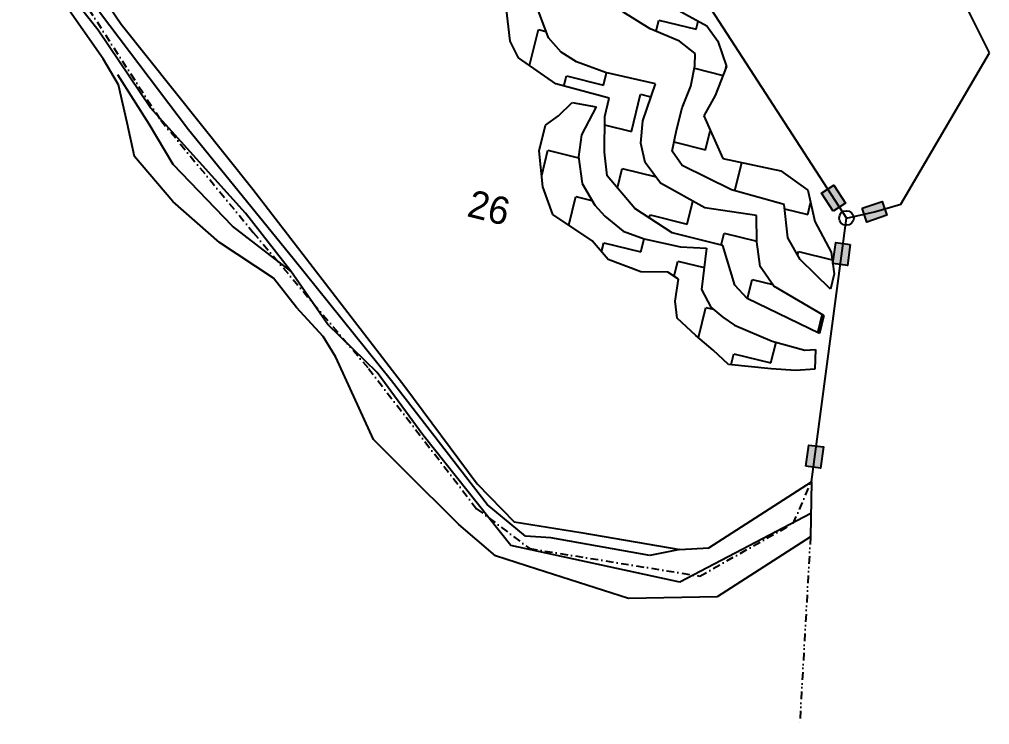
# Model space of a CAD drawing. Header units: metres. Extents: x 312545 to 317295, y 1913851 to 1916479.
# Drawn here: x 315386 to 316021, y 1913851 to 1914314 of the extents above; entities that cross this region are included whole.
import ezdxf

# ---------------------------------------------------------------- set-up
doc = ezdxf.new("R2010")
doc.units = ezdxf.units.M
doc.linetypes.add('DASHDOT', pattern=[1, 0.5, -0.25, 0, -0.25])
doc.linetypes.add('DIVIDE', pattern=[1.25, 0.5, -0.25, 0, -0.25, 0, -0.25])
for name, color, linetype in [('LINE_WATER', 4, 'Continuous'), ('POLY_HATCH', 12, 'Continuous'), ('POLY_PARCEL', 6, 'Continuous'), ('POLY_WATER', 4, 'Continuous'), ('TEXT_PARCEL', 7, 'Continuous'), ('V_BOUND_LINE', 7, 'Continuous'), ('V_BOUND_STREAM_LINE', 7, 'DASHDOT'), ('V_DIVIDE_LINE', 7, 'DIVIDE')]:
    doc.layers.add(name, color=color, linetype=linetype)
doc.styles.add('TEXT_MAP', font='')
doc.styles.get('TEXT_MAP').set_extended_font_data('Kruti Dev 050')

msp = doc.modelspace()

# ---------------------------------------------------------------- hatches: boundary and pattern name
for points in [[(315919.36, 1914204.85), (315911.27, 1914199.6), (315918.85, 1914187.9), (315926.95, 1914193.14)], [(315954.06, 1914185.14), (315951, 1914194.29), (315937.77, 1914189.86), (315940.84, 1914180.71)], [(315918.69, 1914153.55), (315928.25, 1914152.28), (315930.09, 1914166.11), (315920.53, 1914167.38)], [(315912.43, 1914033.34), (315902.87, 1914034.62), (315901.03, 1914020.79), (315910.59, 1914019.52)]]:
    msp.add_hatch(color=256).paths.add_polyline_path(points)

# ---------------------------------------------------------------- linework, layer by layer
for points in [[(315918.85, 1914187.9), (315911.27, 1914199.6), (315919.36, 1914204.85), (315926.95, 1914193.14)], [(315937.77, 1914189.86), (315951, 1914194.29), (315954.06, 1914185.14), (315940.84, 1914180.71)], [(315930.09, 1914166.11), (315928.25, 1914152.28), (315918.69, 1914153.55), (315920.53, 1914167.38)], [(315901.03, 1914020.79), (315902.87, 1914034.62), (315912.43, 1914033.34), (315910.59, 1914019.52)]]:
    msp.add_lwpolyline(points, close=True)
msp.add_circle((315927.52, 1914183.38), 4.77)
at = {"layer": 'LINE_WATER'}
for p, q in [((315437.08, 1914306.55), (315385.54, 1914371.67)), ((315496.44, 1914241.18), (315438.09, 1914318.35)), ((315471.49, 1914255.56), (315437.08, 1914306.55)), ((315470.65, 1914244.91), (315450.14, 1914277.12)), ((315533.63, 1914186.57), (315471.49, 1914255.56)), ((315486.33, 1914218.34), (315470.65, 1914244.91)), ((315564.66, 1914157.12), (315496.44, 1914241.18)), ((315525.3, 1914177.99), (315486.33, 1914218.34)), ((315563.42, 1914148.53), (315533.63, 1914186.57)), ((315563.42, 1914148.53), (315525.3, 1914177.99)), ((315629.3, 1914076.61), (315564.66, 1914157.12)), ((315587.71, 1914113.61), (315563.42, 1914148.53)), ((315619.96, 1914082.04), (315587.71, 1914113.61)), ((315649.93, 1914041.26), (315619.96, 1914082.04)), ((315692.06, 1913995.68), (315629.3, 1914076.61)), ((315707.63, 1913968.7), (315649.93, 1914041.26)), ((315717.16, 1913974.79), (315692.06, 1913995.68)), ((315904.22, 1913989.72), (315818.38, 1913944.8)), ((315733.83, 1913973.77), (315717.16, 1913974.79)), ((315798.63, 1913962.15), (315733.83, 1913973.77)), ((315818.38, 1913944.8), (315707.63, 1913968.7)), ((315818.33, 1913966.16), (315798.63, 1913962.15))]:
    msp.add_line(p, q, dxfattribs=at)
at = {"layer": 'POLY_HATCH'}
for p, q in [((315707.07, 1914299.19), (315704.45, 1914321.7)), ((315732.24, 1914301.43), (315723.52, 1914324.79)), ((315808.08, 1914324.53), (315836.15, 1914309.28)), ((315798.89, 1914307.44), (315781, 1914318.57)), ((315836.15, 1914309.28), (315843.34, 1914299.2)), ((315740.53, 1914292.12), (315732.24, 1914301.43)), ((315818.09, 1914299.33), (315798.89, 1914307.44)), ((315712.57, 1914288.26), (315707.07, 1914299.19)), ((315828.36, 1914291.21), (315818.09, 1914299.33)), ((315843.34, 1914299.2), (315848.92, 1914282.61)), ((315750.66, 1914285.7), (315740.53, 1914292.12)), ((315828.27, 1914283.14), (315828.36, 1914291.21)), ((315737.08, 1914271.26), (315712.57, 1914288.26)), ((315769.6, 1914278.78), (315750.66, 1914285.7)), ((315825.54, 1914269.87), (315828.27, 1914283.14)), ((315848.92, 1914282.61), (315841.46, 1914263.72)), ((315802.33, 1914271.22), (315769.6, 1914278.78)), ((315772.13, 1914261.91), (315737.08, 1914271.26)), ((315794.1, 1914247.04), (315802.33, 1914271.22)), ((315819.79, 1914255.67), (315825.54, 1914269.87)), ((315841.46, 1914263.72), (315834, 1914250.36)), ((315738.74, 1914250.36), (315747.73, 1914259.05)), ((315747.73, 1914259.05), (315763.47, 1914256.25)), ((315769.13, 1914249.82), (315772.13, 1914261.91)), ((315730.38, 1914244.23), (315738.74, 1914250.36)), ((315763.47, 1914256.25), (315753.91, 1914237.98)), ((315816.14, 1914240.96), (315819.79, 1914255.67)), ((315834, 1914250.36), (315846.44, 1914222.38)), ((315726.23, 1914227.5), (315730.38, 1914244.23)), ((315768.91, 1914226.45), (315769.13, 1914249.82)), ((315792.69, 1914232.33), (315794.1, 1914247.04)), ((315753.91, 1914237.98), (315751.97, 1914223.39)), ((315813.28, 1914227.16), (315816.14, 1914240.96)), ((315795.74, 1914219.85), (315792.69, 1914232.33)), ((315728.54, 1914203.71), (315726.23, 1914227.5)), ((315770.65, 1914210.95), (315768.91, 1914226.45)), ((315819.87, 1914217.72), (315813.28, 1914227.16)), ((315751.97, 1914223.39), (315754.37, 1914206.06)), ((315805.75, 1914206.21), (315795.74, 1914219.85)), ((315846.44, 1914222.38), (315884.59, 1914214.31)), ((315852.22, 1914201.88), (315819.87, 1914217.72)), ((315884.59, 1914214.31), (315902.22, 1914201.64)), ((315754.37, 1914206.06), (315762.55, 1914191.76)), ((315788.83, 1914189.71), (315770.65, 1914210.95)), ((315834.69, 1914190.11), (315805.75, 1914206.21)), ((315735.02, 1914185.71), (315728.54, 1914203.71)), ((315886.67, 1914192.23), (315852.22, 1914201.88)), ((315902.22, 1914201.64), (315906.83, 1914181.14)), ((315762.55, 1914191.76), (315769.13, 1914184.55)), ((315813.3, 1914173.6), (315788.83, 1914189.71)), ((315868.6, 1914185.05), (315834.69, 1914190.11)), ((315889.08, 1914170.43), (315886.67, 1914192.23)), ((315760.82, 1914168.38), (315735.02, 1914185.71)), ((315769.13, 1914184.55), (315781.24, 1914174.85)), ((315868.77, 1914167.71), (315868.6, 1914185.05)), ((315906.83, 1914181.14), (315917.49, 1914161.05)), ((315781.24, 1914174.85), (315795.05, 1914169.76)), ((315771.47, 1914156.18), (315760.82, 1914168.38)), ((315795.05, 1914169.76), (315818.84, 1914164.41)), ((315846.43, 1914165.38), (315813.3, 1914173.6)), ((315870.9, 1914151.56), (315868.77, 1914167.71)), ((315897.25, 1914156.13), (315889.08, 1914170.43)), ((315818.84, 1914164.41), (315835.92, 1914163.53)), ((315835.92, 1914163.53), (315832.56, 1914136.46)), ((315854.5, 1914139.39), (315846.43, 1914165.38)), ((315792.74, 1914148.18), (315771.47, 1914156.18)), ((315917, 1914136.73), (315897.25, 1914156.13)), ((315917.49, 1914161.05), (315919.48, 1914146.73)), ((315880, 1914138.71), (315870.9, 1914151.56)), ((315810.45, 1914147.88), (315792.74, 1914148.18)), ((315817.54, 1914143.39), (315810.45, 1914147.88)), ((315815.32, 1914128.92), (315817.54, 1914143.39)), ((315919.48, 1914146.73), (315917, 1914136.73)), ((315832.56, 1914136.46), (315838.63, 1914124.92)), ((315862.4, 1914130.74), (315854.5, 1914139.39)), ((315912.71, 1914119.44), (315880, 1914138.71)), ((315909.79, 1914107.66), (315862.4, 1914130.74)), ((315816.64, 1914117.66), (315815.32, 1914128.92)), ((315838.63, 1914124.92), (315846.53, 1914118.5)), ((315828.9, 1914106.43), (315816.64, 1914117.66)), ((315846.53, 1914118.5), (315854.16, 1914113.26)), ((315912.71, 1914119.44), (315909.79, 1914107.66)), ((315854.16, 1914113.26), (315878.88, 1914102.66)), ((315840.19, 1914096.8), (315828.9, 1914106.43)), ((315878.88, 1914102.66), (315900.31, 1914096.79)), ((315850.19, 1914087.49), (315840.19, 1914096.8)), ((315900.31, 1914096.79), (315907.21, 1914097.24)), ((315907.21, 1914097.24), (315906.87, 1914084.36)), ((315878.21, 1914084.64), (315850.19, 1914087.49)), ((315894.31, 1914083.38), (315878.21, 1914084.64)), ((315906.87, 1914084.36), (315894.31, 1914083.38))]:
    msp.add_line(p, q, dxfattribs=at)
at = {"layer": 'POLY_HATCH', "linetype": 'Continuous'}
for p, q in [((315802.87, 1914305.76), (315804.68, 1914313.08)), ((315804.68, 1914313.08), (315829, 1914307.05)), ((315829, 1914307.05), (315830.33, 1914312.44)), ((315719.84, 1914283.22), (315725.7, 1914306.85)), ((315725.7, 1914306.85), (315730.68, 1914305.62)), ((315848.47, 1914281.47), (315848.82, 1914282.89)), ((315742.34, 1914269.86), (315743.99, 1914276.5)), ((315743.99, 1914276.5), (315768.31, 1914270.47)), ((315768.31, 1914270.47), (315770.32, 1914278.61)), ((315827.93, 1914281.5), (315846.65, 1914276.86)), ((315786.59, 1914240.13), (315792.62, 1914264.44)), ((315792.62, 1914264.44), (315799.45, 1914262.75)), ((315769.08, 1914244.47), (315786.59, 1914240.13)), ((315835.23, 1914228.07), (315838.34, 1914240.61)), ((315814.53, 1914233.2), (315835.23, 1914228.07)), ((315727.81, 1914211.25), (315731.93, 1914227.87)), ((315731.93, 1914227.87), (315752.04, 1914222.88)), ((315854.4, 1914201.27), (315858.97, 1914219.73)), ((315777.4, 1914203.06), (315780.56, 1914215.81)), ((315780.56, 1914215.81), (315802.74, 1914210.31)), ((315745.54, 1914178.65), (315750.22, 1914197.52)), ((315750.22, 1914197.52), (315760.74, 1914194.91)), ((315823.17, 1914179.44), (315826.89, 1914194.45)), ((315902.15, 1914185.67), (315904.07, 1914193.41)), ((315886.98, 1914189.43), (315902.15, 1914185.67)), ((315798.35, 1914183.44), (315798.85, 1914185.46)), ((315798.85, 1914185.46), (315823.17, 1914179.44)), ((315792.82, 1914161.15), (315794.96, 1914169.79)), ((315845.55, 1914165.6), (315847.49, 1914173.41)), ((315847.49, 1914173.41), (315868.77, 1914168.13)), ((315767.04, 1914161.26), (315768.51, 1914167.18)), ((315768.51, 1914167.18), (315792.82, 1914161.15)), ((315895.56, 1914159.09), (315896.12, 1914161.35)), ((315896.12, 1914161.35), (315918.21, 1914155.87)), ((315814.68, 1914145.2), (315817.14, 1914155.12)), ((315817.14, 1914155.12), (315834.35, 1914150.85)), ((315862.68, 1914130.6), (315865.77, 1914143.06)), ((315865.77, 1914143.06), (315879.29, 1914139.71)), ((315830.53, 1914105.03), (315835.43, 1914124.77)), ((315835.43, 1914124.77), (315840.29, 1914123.57)), ((315908.75, 1914108.16), (315911.69, 1914120.04)), ((315878.03, 1914088.4), (315881.4, 1914101.97)), ((315851.95, 1914087.31), (315853.72, 1914094.43)), ((315853.72, 1914094.43), (315878.03, 1914088.4))]:
    msp.add_line(p, q, dxfattribs=at)
at = {"layer": 'POLY_PARCEL'}
msp.add_line((315833.79, 1914328.05), (315927.52, 1914183.38), dxfattribs=at)
at = {"layer": 'POLY_WATER'}
for p, q in [((315440.62, 1914327.69), (315452.16, 1914310.42)), ((315440.52, 1914287.67), (315415.39, 1914323.53)), ((315452.16, 1914310.42), (315538.46, 1914202.3)), ((315450.52, 1914270.58), (315440.52, 1914287.67)), ((315456.26, 1914245.85), (315450.52, 1914270.58)), ((315461.06, 1914223.72), (315456.26, 1914245.85)), ((315486.17, 1914194.19), (315461.06, 1914223.72)), ((315538.46, 1914202.3), (315638.22, 1914073.07)), ((315516.68, 1914167.27), (315486.17, 1914194.19)), ((315552.02, 1914143.89), (315516.68, 1914167.27)), ((315567.06, 1914124.76), (315552.02, 1914143.89)), ((315584.51, 1914105.81), (315567.06, 1914124.76)), ((315593.01, 1914092.25), (315584.51, 1914105.81)), ((315617.62, 1914038.35), (315593.01, 1914092.25)), ((315638.22, 1914073.07), (315685.64, 1914009.28)), ((315637.87, 1914017.92), (315617.62, 1914038.35)), ((315673.43, 1913982.64), (315637.87, 1914017.92)), ((315685.64, 1914009.28), (315709.7, 1913984.2)), ((315837.3, 1913967.23), (315904.54, 1914010.58)), ((315904.54, 1914010.58), (315903.99, 1913974.46)), ((315709.7, 1913984.2), (315753.42, 1913977.36)), ((315697.59, 1913962.03), (315673.43, 1913982.64)), ((315753.42, 1913977.36), (315818.33, 1913966.16)), ((315903.99, 1913974.46), (315842.81, 1913935.11)), ((315818.33, 1913966.16), (315837.3, 1913967.23)), ((315724.71, 1913953.33), (315697.59, 1913962.03)), ((315784.81, 1913934.09), (315724.71, 1913953.33)), ((315842.81, 1913935.11), (315784.81, 1913934.09))]:
    msp.add_line(p, q, dxfattribs=at)
at = {"layer": 'V_BOUND_LINE'}
for p, q in [((316021.36, 1914291.51), (316000.67, 1914333.21)), ((315963.29, 1914192.49), (316021.36, 1914291.51)), ((315927.52, 1914183.38), (315945.92, 1914187.5)), ((315945.92, 1914187.5), (315963.29, 1914192.49)), ((315904.54, 1914010.58), (315927.52, 1914183.38))]:
    msp.add_line(p, q, dxfattribs=at)
at = {"layer": 'V_BOUND_STREAM_LINE', "ltscale": 10}
for p, q in [((315408.95, 1914354.29), (315478.13, 1914247.49)), ((315478.13, 1914247.49), (315538.75, 1914173.93)), ((315538.75, 1914173.93), (315614.29, 1914084.82)), ((315614.29, 1914084.82), (315685.19, 1913992.9)), ((315892.65, 1913983.2), (315904.54, 1914010.58)), ((315685.19, 1913992.9), (315719.98, 1913966.74)), ((315831.45, 1913948.74), (315892.65, 1913983.2)), ((315719.98, 1913966.74), (315831.45, 1913948.74))]:
    msp.add_line(p, q, dxfattribs=at)
at = {"layer": 'V_DIVIDE_LINE', "ltscale": 10}
msp.add_line((315903.99, 1913974.46), (315896.89, 1913851.43), dxfattribs=at)

# ---------------------------------------------------------------- texts
at = {"layer": 'TEXT_PARCEL', "style": 'TEXT_MAP'}
msp.add_text('26', height=18.038, rotation=346.07479, dxfattribs=at).set_placement((315678.1, 1914184.7))

doc.saveas('drawing.dxf')
